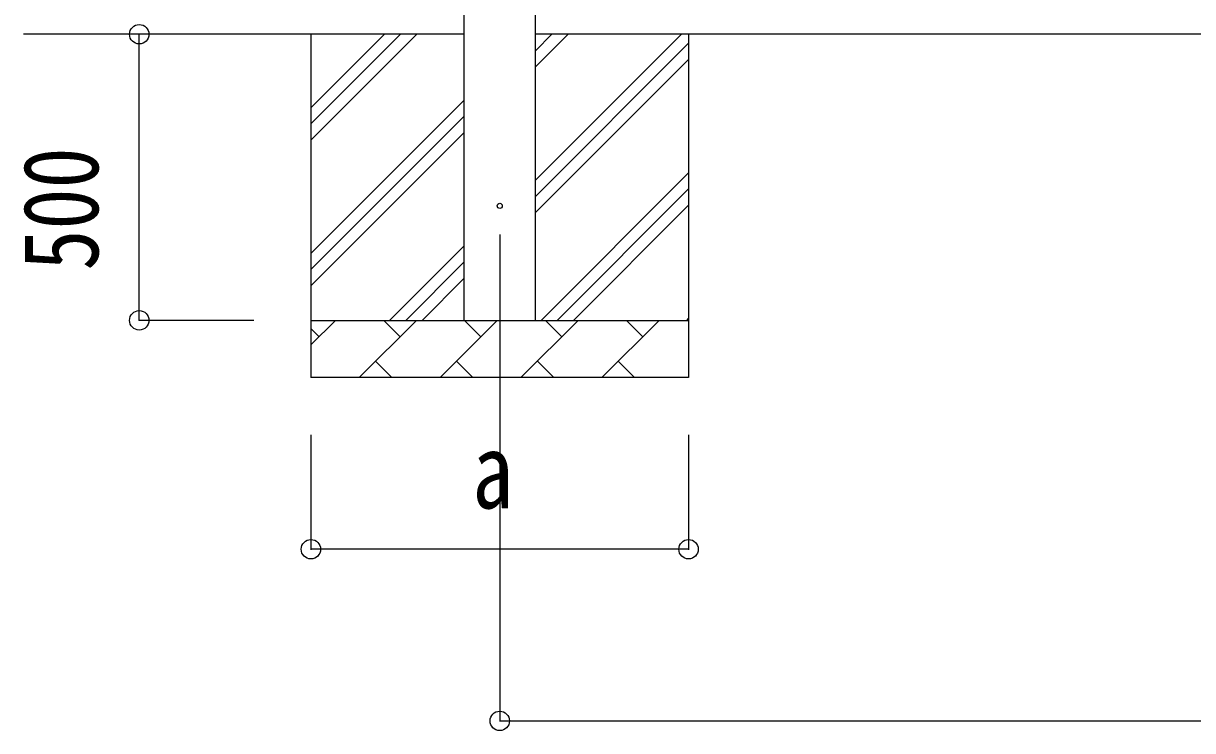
# Model space of a CAD drawing. Units: millimetres, scale not verified. Extents: x -16820 to 16820, y -11880 to 11880.
# Drawn here: x -13722 to -11679, y -9317 to -8081 of the extents above; entities that cross this region are included whole.
import ezdxf
from ezdxf.enums import TextEntityAlignment as Align

# ---------------------------------------------------------------- set-up
doc = ezdxf.new("R2010")
doc.units = ezdxf.units.MM
doc.header["$LTSCALE"] = 50
for name, color, linetype in [('0-3_YKK_12', 2, 'Continuous'), ('0-4_YKK_13', 4, 'Continuous'), ('0-5_YKK_A1', 4, 'Continuous'), ('0-6_YKK_D', 6, 'Continuous')]:
    doc.layers.add(name, color=color, linetype=linetype)
doc.styles.add('ＭＳ ゴシック', font='')
doc.styles.get('ＭＳ ゴシック').set_extended_font_data('MS Gothic')

msp = doc.modelspace()

# ---------------------------------------------------------------- linework, layer by layer
at = {"layer": '0-3_YKK_12'}
msp.add_line((-12889.92, -8450), (-12889.92, -8950), dxfattribs=at)
at = {"layer": '0-4_YKK_13'}
msp.add_circle((-12889.92, -8400), 4.5, dxfattribs=at)
at = {"layer": '0-5_YKK_A1'}
for p, q in [((-12952.42, -5800), (-12952.42, -8600)), ((-12827.42, -8600), (-12827.42, -5800)), ((-12952.42, -8100), (-13722.42, -8100)), ((-13219.92, -8100), (-13219.92, -8700)), ((-13219.92, -8285.05), (-13034.87, -8100)), ((-13219.92, -8256.77), (-13063.15, -8100)), ((-13219.92, -8228.48), (-13091.44, -8100)), ((-7615.92, -8100), (-12827.42, -8100)), ((-12827.42, -8355.1), (-12572.32, -8100)), ((-12827.42, -8157.11), (-12770.31, -8100)), ((-12827.42, -8128.82), (-12798.6, -8100)), ((-12559.92, -8100), (-12559.92, -8700)), ((-12827.42, -8383.38), (-12559.92, -8115.88)), ((-12827.42, -8411.67), (-12559.92, -8144.17)), ((-13219.92, -8483.04), (-12952.42, -8215.54)), ((-13219.92, -8511.32), (-12952.42, -8243.82)), ((-13219.92, -8539.61), (-12952.42, -8272.11)), ((-12817.76, -8600), (-12559.92, -8342.16)), ((-12789.48, -8600), (-12559.92, -8370.44)), ((-12761.19, -8600), (-12559.92, -8398.73)), ((-13082.32, -8600), (-12952.42, -8470.1)), ((-13054.04, -8600), (-12952.42, -8498.38)), ((-13025.75, -8600), (-12952.42, -8526.67)), ((-13219.92, -8600), (-12559.92, -8600)), ((-13219.92, -8642.89), (-13177.03, -8600)), ((-13135.61, -8700), (-13035.61, -8600)), ((-13064.16, -8628.55), (-13092.71, -8600)), ((-12994.18, -8700), (-12894.18, -8600)), ((-12922.74, -8628.55), (-12951.29, -8600)), ((-12852.76, -8700), (-12752.76, -8600)), ((-12781.32, -8628.55), (-12809.87, -8600)), ((-12711.34, -8700), (-12611.34, -8600)), ((-12639.9, -8628.55), (-12668.45, -8600)), ((-12563.21, -8600), (-12559.92, -8596.72)), ((-13205.58, -8628.55), (-13219.92, -8614.21)), ((-13107.05, -8671.45), (-13078.5, -8700)), ((-12965.63, -8671.45), (-12937.08, -8700)), ((-12824.21, -8671.45), (-12795.66, -8700)), ((-12682.79, -8671.45), (-12654.24, -8700)), ((-12559.92, -8700), (-13219.92, -8700))]:
    msp.add_line(p, q, dxfattribs=at)
at = {"layer": '0-6_YKK_D'}
for p, q in [((-13319.92, -8100), (-13520.92, -8100)), ((-13519.92, -8600), (-13519.92, -8100)), ((-13319.92, -8600), (-13520.92, -8600)), ((-13219.92, -8800), (-13219.92, -9001)), ((-12889.92, -8800), (-12889.92, -9301)), ((-12559.92, -8800), (-12559.92, -9001)), ((-12559.92, -9000), (-13219.92, -9000)), ((-12889.92, -9300), (-7553.42, -9300))]:
    msp.add_line(p, q, dxfattribs=at)
for centre in [(-13519.92, -8100), (-13519.92, -8600), (-13219.92, -9000), (-12559.92, -9000), (-12889.92, -9300)]:
    msp.add_circle(centre, 17, dxfattribs=at)

# ---------------------------------------------------------------- texts
at = {"layer": '0-6_YKK_D', "style": 'ＭＳ ゴシック', "width": 0.8}
msp.add_text('500', height=132, rotation=90, dxfattribs=at).set_placement((-13551.92, -8513.2), align=Align.BOTTOM_LEFT)
msp.add_text('a', height=132, dxfattribs=at).set_placement((-12937.92, -8968), align=Align.BOTTOM_LEFT)

doc.saveas('drawing.dxf')
